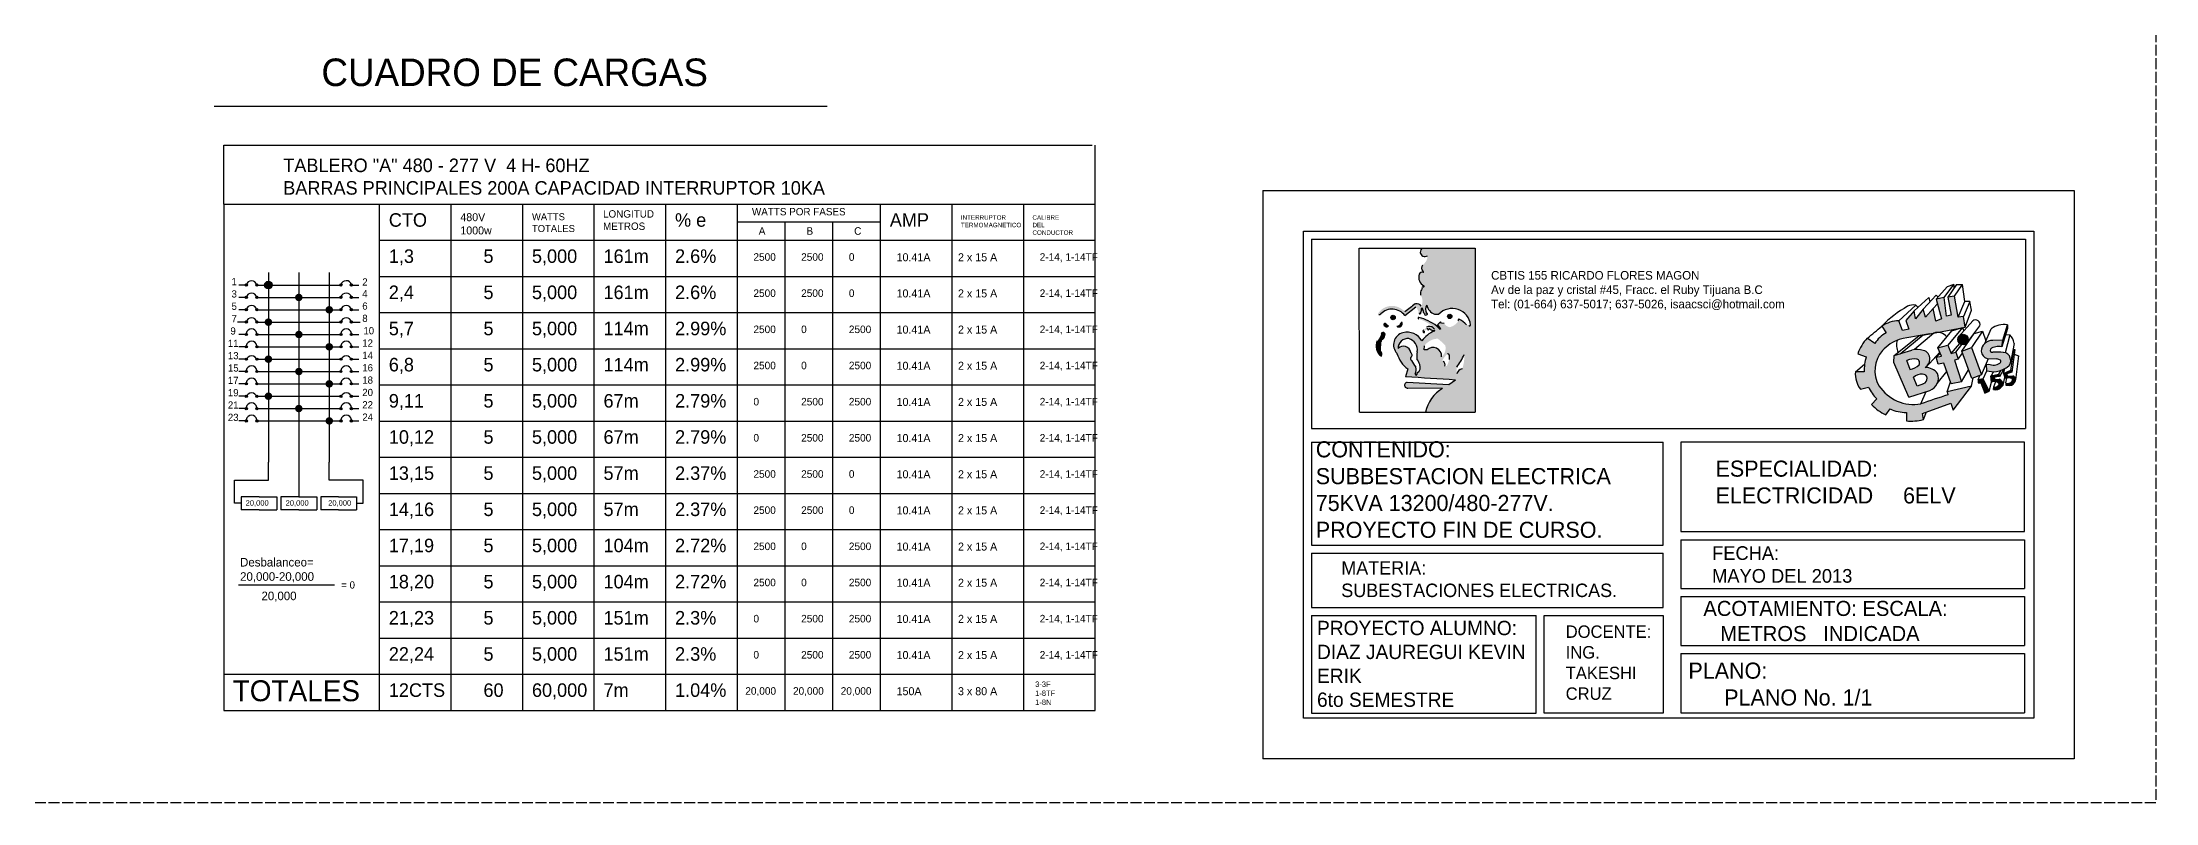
# Model space of a CAD drawing. Header units: millimetres. Extents: x 309 to 1209, y 302 to 902.
# Drawn here: x 623 to 1209, y 302 to 512 of the extents above; entities that cross this region are included whole.
import ezdxf

# ---------------------------------------------------------------- set-up
doc = ezdxf.new("R2010")
doc.units = ezdxf.units.MM
doc.header["$LTSCALE"] = 0.5
doc.linetypes.add('ACAD_ISO02W100', pattern=[15, 12, -3])
for name, color, linetype in [('Alumbrado', 7, 'Continuous'), ('ejes', 112, 'Continuous'), ('VISTA FRONTAL', 7, 'Continuous')]:
    doc.layers.add(name, color=color, linetype=linetype)

msp = doc.modelspace()

# ---------------------------------------------------------------- hatches: boundary and pattern name
at = {"layer": 'Alumbrado', "ltscale": 0.1}
h = msp.add_hatch(color=253, dxfattribs=at)
h.paths.add_polyline_path([(1020.55, 455.43), (1005.85, 455.43, 1.007011), (1007.31, 453.33, -0.255091), (1005.9, 450.72, 0.361154), (1006, 449.06, -0.834714), (1006.08, 448.68, 0.543659), (1005.03, 448.18, 0.374582), (1006.29, 444.98, -0.8108), (1006.22, 444.66, 0.869635), (1005.84, 444.23, 0.161805), (1005.36, 442.81, 0.056621), (1005.41, 442.38, -0.291964), (1005.55, 439.33, 0.358542), (1003.94, 439.97, 0.014655), (1001.03, 437.77, 0.502386), (993.61, 437.35, 0.485983), (993.74, 437.03, 0.237243), (994.35, 437.21, -0.457468), (1001.05, 436.76), (1004.07, 439.21, -0.096144), (1004.95, 437.52, 1.234719), (1005.44, 437.59, 0.18727), (1005.63, 438.75, -0.918304), (1005.96, 438.59, 0.354253), (1006.13, 438.09, 0.369988), (1006.42, 437.42, 0.634727), (1007.04, 436.96, 1.0153), (1007.05, 437.45, -0.315381), (1007.12, 439.65, 0.244893), (1009.26, 437.1), (1010.43, 437.11, -0.636661), (1019.28, 434.19, -0.968991), (1018.77, 434.08, -0.156649), (1018.09, 434.22, 0.07092), (1016.19, 435.66, 1.159511), (1015.9, 435.31, -0.20673), (1013.39, 433.51, -0.148455), (1011.91, 434.52), (1011.22, 434.61), (1010.95, 434.97), (1010.06, 434.17), (1010.81, 433.13), (1010.88, 433.03), (1010.81, 432.88), (1009.86, 433.85, 0.093467), (1004.94, 436.23, 0.928648), (1004.8, 435.84, -0.124985), (1009.24, 433.19, -0.650492), (1008.93, 433.24, 0.36114), (1007.01, 433.57, -0.087958), (1006.28, 432.77, 0.536825), (1006.1, 432.37, 0.51797), (1006.34, 432.01, 0.389212), (1006.49, 432.39, -0.045538), (1007.11, 433.01, -1.096677), (1007.43, 432.82, 0.479139), (1007.74, 433.01, -0.627241), (1008.1, 432.9, 0.296618), (1008.45, 432.82, 0.414302), (1008.56, 432.61), (1009.22, 432.61, -1.316445), (1009.21, 432.48, 0.144593), (1005.73, 429.72, 0.343816), (1000.5, 431.98, 0.578267), (998.85, 426.27, 0.164296), (1001.85, 421.95), (1001.24, 419.75, -0.002659), (1015.09, 418.88), (1013.19, 417.56), (1001.7, 418.25, 1.033604), (1001.88, 416.64), (1011.51, 416.58, 0.211398), (1006.77, 409.95), (1020.55, 409.95)])
h.paths.add_polyline_path([(1010.15, 430.34, -0.053037), (1012.26, 428.4, -0.283885), (1011.19, 425.33, 0.695812), (1007.18, 427.22), (1006.39, 427.26), (1006.46, 428.37, -0.240952)], flags=16)
h.paths.add_polyline_path([(1013.3, 425.85), (1013.34, 424.54, -0.057488), (1012.67, 422.76, -0.070885), (1012.07, 422.73, 0.408492), (1011.63, 424.01, -0.536437), (1011.55, 424.52, -0.10153), (1012.87, 426.14, -0.541033)], flags=16)
h.paths.add_polyline_path([(1017.46, 425.93, -0.118376), (1016.91, 421.97, 0.332059), (1015.48, 420.57, -0.077986), (1015.41, 422.48, 0.052746)], flags=16)
h.paths.add_polyline_path([(1004.45, 426.69, 0.108706), (1004.39, 424.79, -0.016974), (1005.14, 423.19, -0.379613), (1004.48, 420.9, 0.400824), (1004.33, 420.29, -0.750698), (1003.91, 420.67, 0.172749), (1004.06, 422.47, -0.048025), (1002.88, 424.31, -0.448275), (1002.7, 425.21, 0.547214), (1002.64, 426.54, 0.63132), (999.16, 427.63, -0.451404), (1002.12, 430.38, -0.369643)], flags=16)
for points in [[(1138.12, 430.15, -0.00355), (1144, 431.25), (1147.66, 431.91, -0.049596), (1148.38, 432.05), (1156.43, 433.57), (1155.97, 436.47), (1154.48, 436.34), (1153.46, 442.09), (1151.57, 441.89), (1152.52, 436.88), (1151.23, 436.61), (1150.55, 441.75), (1148.38, 441.28), (1149.87, 435.86), (1148.25, 435.19), (1147.5, 438.71), (1145.4, 436.27), (1144.79, 438.5), (1142.63, 435.8), (1142.29, 438.03), (1139.92, 435.39), (1140.73, 433.02), (1139.01, 432.61), (1138.03, 435.32, 0.140761), (1133.25, 433.79), (1134.45, 431.96, 0.131859), (1131.31, 428.97), (1129.26, 430.47, 0.117046), (1126.63, 426.19), (1128.96, 425.36, 0.07708), (1128.39, 421.14), (1125.95, 421.14, 0.173433), (1127.33, 416.32), (1129.57, 416.95, 0.081901), (1131.86, 413.68), (1130.46, 412.13, 0.11585), (1134.42, 409.26), (1135.57, 410.9, 0.100627), (1140.08, 409.85), (1140.08, 407.54, 0.088821), (1144.8, 407.96), (1144.6, 409.65), (1152.43, 412.51), (1153.06, 410.58), (1158.16, 417.19), (1151.38, 415.58), (1151.56, 414.79, 0.002078), (1144.12, 412.26, -0.294362), (1132.48, 417.28, -0.317451), (1133.45, 427.05, -0.118839)], [(995.6, 434.59, 0.860742), (995.31, 433.98, 0.385936), (996.46, 433.79, 0.035162)], [(998.37, 436.21, 1), (997.15, 436.21, 1)], [(1000.28, 434.59, 0.953214), (1000.01, 434.79, -0.328495), (998.85, 433.85, 0.523798), (999.02, 433.68, 0.583718)], [(1012.86, 436.53, 1), (1014.07, 436.53, 1)], [(994.23, 429.44, 0.502386), (994.57, 430.02, 0.254129), (995.46, 431.27, 1.093565), (994.46, 431.7, -0.093763), (993.39, 429.73, 0.377508), (994.51, 425.48, 0.327512), (994.2, 427.07)], [(1151.57, 428.54), (1148.85, 427.81), (1149.8, 425.48), (1148.38, 425.22), (1148.94, 423.24), (1150.45, 423.54), (1152.48, 417.86), (1155.41, 418.42), (1153.42, 424.36), (1154.42, 424.66), (1153.81, 426.6), (1152.52, 426.21)], [(1154.89, 431.23), (1154.57, 430.87, 0.14004), (1154.35, 430.11, 0.684878), (1156.87, 429.13), (1157.04, 429.35, 0.137978), (1157.25, 430.11, 0.632104)], [(1155.49, 426.86), (1158.21, 419.32), (1160.88, 420.31), (1158.17, 427.89)], [(1166.8, 429.91), (1164.06, 429.84, 0.425487), (1160.83, 426.86, 0.284576), (1162.46, 424.82), (1165.19, 424.77, -0.062223), (1166.17, 424.39, -0.377554), (1166.02, 423.55, -0.254594), (1162.95, 423.28), (1162.3, 423.21), (1162.37, 421.46, 0.086363), (1165.04, 421.24, 0.101028), (1168.07, 422.46, 0.399361), (1168.85, 424.91, 0.404823), (1166.98, 426.53, 0.043627), (1164.1, 426.6, -0.694718), (1163.38, 427.46), (1163.38, 427.46, -0.216644), (1166.53, 428.07)], [(1166.53, 428.07), (1166.8, 429.91), (1164.06, 429.84, 0.425487), (1160.83, 426.86, 0.284576), (1162.46, 424.82), (1165.19, 424.77, -0.062223), (1166.17, 424.39, -0.377554), (1166.02, 423.55, -0.254594), (1162.95, 423.28), (1162.3, 423.21), (1162.37, 421.46, 0.086363), (1165.04, 421.24, 0.101028), (1168.07, 422.46, 0.399361), (1168.85, 424.91, 0.404823), (1166.98, 426.53, 0.043627), (1164.1, 426.6, -0.694718), (1163.38, 427.46, -0.216644)], [(1161.39, 419.18), (1159.99, 418.92), (1159.97, 418.07), (1160.74, 418.15), (1161.85, 415.26), (1163.01, 415.82)], [(1165.83, 419.1), (1164.48, 419.05), (1164.48, 419.67), (1165.9, 419.9), (1165.7, 420.52), (1163.55, 420.03), (1163.68, 418.33, -0.364195), (1165.88, 417.76, -0.403399), (1164.31, 417), (1164.28, 416.26, 0.334705), (1166.88, 417.5, 0.325324)], [(1169.57, 420.03), (1168.05, 419.93), (1167.99, 420.6), (1169.36, 421.09), (1169.03, 421.58), (1166.99, 420.72), (1167.48, 419.28, -0.154801), (1169.29, 419.35, -0.648137), (1169.13, 418.4, -0.219037), (1167.65, 418.15), (1167.65, 417.46), (1168.7, 417.38, 0.293274), (1170.35, 418.65, 0.385951)]]:
    msp.add_hatch(color=253, dxfattribs=at).paths.add_polyline_path(points)
h = msp.add_hatch(color=253, dxfattribs=at)
h.paths.add_polyline_path([(1136.69, 425.66), (1136.61, 423.76), (1138.12, 420.29), (1140.8, 414.13), (1146.58, 416.03, 0.416821), (1148.73, 420.72, 0.247185), (1145.31, 422.32, 0.235414), (1146.58, 424.65, 0.385517), (1144.76, 427.08, 0.176764), (1141.62, 427.14)])
h.paths.add_polyline_path([(1140.26, 424.3, -0.132547), (1143.03, 424.7, -0.47371), (1143.63, 423.14, -0.15164), (1141.1, 421.78)], flags=16)
h.paths.add_polyline_path([(1144.59, 420.49, -0.411739), (1145.88, 419.44, -0.317128), (1144.76, 417.84), (1143.05, 417.17), (1142.07, 419.64, -0.217655)], flags=16)
at = {"layer": 'VISTA FRONTAL', "ltscale": 0.25}
for points in [[(680.08, 445.19, 1), (679.44, 445.19, 1)], [(683.02, 445.19, 1), (682.39, 445.19, 1)], [(706.32, 445.19, 1), (705.69, 445.19, 1)], [(709.26, 445.19, 1), (708.62, 445.19, 1)], [(680.08, 441.77, 1), (679.44, 441.77, 1)], [(683.02, 441.77, 1), (682.39, 441.77, 1)], [(706.32, 441.77, 1), (705.69, 441.77, 1)], [(709.26, 441.77, 1), (708.62, 441.77, 1)], [(680.08, 438.35, 1), (679.44, 438.35, 1)], [(680.08, 434.93, 1), (679.44, 434.93, 1)], [(683.02, 438.35, 1), (682.39, 438.35, 1)], [(683.02, 434.93, 1), (682.39, 434.93, 1)], [(706.32, 438.35, 1), (705.69, 438.35, 1)], [(706.32, 434.93, 1), (705.69, 434.93, 1)], [(709.26, 438.35, 1), (708.62, 438.35, 1)], [(709.26, 434.93, 1), (708.62, 434.93, 1)], [(680.08, 431.51, 1), (679.45, 431.51, 1)], [(680.09, 428.09, 1), (679.45, 428.09, 1)], [(683.03, 431.51, 1), (682.39, 431.51, 1)], [(683.03, 428.09, 1), (682.39, 428.09, 1)], [(706.32, 431.51, 1), (705.69, 431.51, 1)], [(706.33, 428.09, 1), (705.69, 428.09, 1)], [(709.25, 428.09, 1), (708.61, 428.09, 1)], [(709.25, 431.51, 1), (708.62, 431.51, 1)], [(680.09, 424.67, 1), (679.46, 424.67, 1)], [(683.03, 424.67, 1), (682.4, 424.67, 1)], [(706.33, 424.67, 1), (705.7, 424.67, 1)], [(709.24, 424.67, 1), (708.61, 424.67, 1)], [(680.08, 421.25, 1), (679.44, 421.25, 1)], [(680.08, 417.83, 1), (679.44, 417.83, 1)], [(683.02, 421.25, 1), (682.39, 421.25, 1)], [(683.02, 417.83, 1), (682.39, 417.83, 1)], [(706.32, 421.25, 1), (705.69, 421.25, 1)], [(706.32, 417.83, 1), (705.69, 417.83, 1)], [(709.26, 421.25, 1), (708.62, 421.25, 1)], [(709.26, 417.83, 1), (708.62, 417.83, 1)], [(680.08, 414.41, 1), (679.44, 414.41, 1)], [(680.08, 410.99, 1), (679.44, 410.99, 1)], [(683.02, 414.41, 1), (682.39, 414.41, 1)], [(683.02, 410.99, 1), (682.39, 410.99, 1)], [(706.32, 414.41, 1), (705.69, 414.41, 1)], [(706.32, 410.99, 1), (705.69, 410.99, 1)], [(709.26, 414.41, 1), (708.62, 414.41, 1)], [(709.26, 410.99, 1), (708.62, 410.99, 1)], [(680.09, 407.57, 1), (679.45, 407.57, 1)], [(683.03, 407.57, 1), (682.39, 407.57, 1)], [(706.33, 407.57, 1), (705.69, 407.57, 1)], [(709.25, 407.57, 1), (708.61, 407.57, 1)]]:
    msp.add_hatch(color=0, dxfattribs=at).paths.add_polyline_path(points)
h = msp.add_hatch(color=0, dxfattribs=at)
h.paths.add_polyline_path([(686.94, 445.19), (685.91, 445.19), (685.91, 444.15, 0.414214)])
h.paths.add_polyline_path([(685.91, 445.19), (684.87, 445.19, 0.414214), (685.91, 444.15)])
h.paths.add_polyline_path([(685.91, 446.22, 0.414214), (684.87, 445.19), (685.91, 445.19)])
h.paths.add_polyline_path([(685.91, 446.22), (685.91, 445.19), (686.94, 445.19, 0.414214)])
h = msp.add_hatch(color=0, dxfattribs=at)
h.paths.add_polyline_path([(695.38, 441.77), (694.35, 441.77), (694.35, 440.73, 0.414214)])
h.paths.add_polyline_path([(694.35, 441.77), (693.31, 441.77, 0.414214), (694.35, 440.73)])
h.paths.add_polyline_path([(694.35, 442.8, 0.414214), (693.31, 441.77), (694.35, 441.77)])
h.paths.add_polyline_path([(694.35, 442.8), (694.35, 441.77), (695.38, 441.77, 0.414214)])
h = msp.add_hatch(color=0, dxfattribs=at)
h.paths.add_polyline_path([(686.94, 434.93), (685.91, 434.93), (685.91, 433.89, 0.414214)])
h.paths.add_polyline_path([(685.91, 434.93), (684.87, 434.93, 0.414214), (685.91, 433.89)])
h.paths.add_polyline_path([(685.91, 435.96, 0.414214), (684.87, 434.93), (685.91, 434.93)])
h.paths.add_polyline_path([(685.91, 435.96), (685.91, 434.93), (686.94, 434.93, 0.414214)])
h = msp.add_hatch(color=0, dxfattribs=at)
h.paths.add_polyline_path([(703.83, 438.35), (702.79, 438.35), (702.79, 437.31, 0.414214)])
h.paths.add_polyline_path([(702.79, 438.35), (701.76, 438.35, 0.414214), (702.79, 437.31)])
h.paths.add_polyline_path([(702.79, 439.38, 0.414214), (701.76, 438.35), (702.79, 438.35)])
h.paths.add_polyline_path([(702.79, 439.38), (702.79, 438.35), (703.83, 438.35, 0.414214)])
h = msp.add_hatch(color=0, dxfattribs=at)
h.paths.add_polyline_path([(695.39, 431.51), (694.36, 431.51), (694.36, 430.47, 0.414214)])
h.paths.add_polyline_path([(694.36, 431.51), (693.32, 431.51, 0.414214), (694.36, 430.47)])
h.paths.add_polyline_path([(694.36, 432.54, 0.414214), (693.32, 431.51), (694.36, 431.51)])
h.paths.add_polyline_path([(694.36, 432.54), (694.36, 431.51), (695.39, 431.51, 0.414214)])
h = msp.add_hatch(color=0, dxfattribs=at)
h.paths.add_polyline_path([(703.83, 428.09), (702.79, 428.09), (702.79, 427.05, 0.414214)])
h.paths.add_polyline_path([(702.79, 428.09), (701.76, 428.09, 0.414214), (702.79, 427.05)])
h.paths.add_polyline_path([(702.79, 429.12, 0.414214), (701.76, 428.09), (702.79, 428.09)])
h.paths.add_polyline_path([(702.79, 429.12), (702.79, 428.09), (703.83, 428.09, 0.414214)])
h = msp.add_hatch(color=0, dxfattribs=at)
h.paths.add_polyline_path([(686.94, 424.67), (685.91, 424.67), (685.91, 423.63, 0.414214)])
h.paths.add_polyline_path([(685.91, 424.67), (684.87, 424.67, 0.414214), (685.91, 423.63)])
h.paths.add_polyline_path([(685.91, 425.7, 0.414214), (684.87, 424.67), (685.91, 424.67)])
h.paths.add_polyline_path([(685.91, 425.7), (685.91, 424.67), (686.94, 424.67, 0.414214)])
h = msp.add_hatch(color=0, dxfattribs=at)
h.paths.add_polyline_path([(695.4, 421.25), (694.37, 421.25), (694.37, 420.21, 0.414214)])
h.paths.add_polyline_path([(694.37, 421.25), (693.33, 421.25, 0.414214), (694.37, 420.21)])
h.paths.add_polyline_path([(694.37, 422.28, 0.414214), (693.33, 421.25), (694.37, 421.25)])
h.paths.add_polyline_path([(694.37, 422.28), (694.37, 421.25), (695.4, 421.25, 0.414214)])
h = msp.add_hatch(color=0, dxfattribs=at)
h.paths.add_polyline_path([(703.83, 417.83), (702.79, 417.83), (702.79, 416.79, 0.414214)])
h.paths.add_polyline_path([(702.79, 417.83), (701.76, 417.83, 0.414214), (702.79, 416.79)])
h.paths.add_polyline_path([(702.79, 418.86, 0.414214), (701.76, 417.83), (702.79, 417.83)])
h.paths.add_polyline_path([(702.79, 418.86), (702.79, 417.83), (703.83, 417.83, 0.414214)])
h = msp.add_hatch(color=0, dxfattribs=at)
h.paths.add_polyline_path([(686.94, 414.41), (685.91, 414.41), (685.91, 413.37, 0.414214)])
h.paths.add_polyline_path([(685.91, 414.41), (684.87, 414.41, 0.414214), (685.91, 413.37)])
h.paths.add_polyline_path([(685.91, 415.44, 0.414214), (684.87, 414.41), (685.91, 414.41)])
h.paths.add_polyline_path([(685.91, 415.44), (685.91, 414.41), (686.94, 414.41, 0.414214)])
h = msp.add_hatch(color=0, dxfattribs=at)
h.paths.add_polyline_path([(695.38, 410.99), (694.35, 410.99), (694.35, 409.95, 0.414214)])
h.paths.add_polyline_path([(694.35, 410.99), (693.31, 410.99, 0.414214), (694.35, 409.95)])
h.paths.add_polyline_path([(694.35, 412.02, 0.414214), (693.31, 410.99), (694.35, 410.99)])
h.paths.add_polyline_path([(694.35, 412.02), (694.35, 410.99), (695.38, 410.99, 0.414214)])
h = msp.add_hatch(color=0, dxfattribs=at)
h.paths.add_polyline_path([(703.83, 407.57), (702.79, 407.57), (702.79, 406.53, 0.414214)])
h.paths.add_polyline_path([(702.79, 407.57), (701.76, 407.57, 0.414214), (702.79, 406.53)])
h.paths.add_polyline_path([(702.79, 408.6, 0.414214), (701.76, 407.57), (702.79, 407.57)])
h.paths.add_polyline_path([(702.79, 408.6), (702.79, 407.57), (703.83, 407.57, 0.414214)])

# ---------------------------------------------------------------- linework, layer by layer
at = {"layer": 'Alumbrado', "color": 253, "ltscale": 0.1}
for p, q in [((972.9, 460.17), (1175.4, 460.17)), ((972.9, 325.17), (972.9, 460.17)), ((975.15, 457.92), (1173.15, 457.92)), ((975.15, 457.92), (975.15, 405.42)), ((1173.15, 457.92), (1173.15, 405.42)), ((1175.4, 460.17), (1175.4, 325.17)), ((988.49, 409.95), (988.35, 455.43)), ((988.35, 455.43), (1020.55, 455.43)), ((1154.03, 445.39), (1155.66, 445.39)), ((975.15, 405.42), (1173.15, 405.42)), ((988.49, 409.95), (1020.55, 409.95)), ((975.15, 401.63), (1072.65, 401.63)), ((975.15, 401.63), (975.15, 373.13)), ((1072.65, 373.13), (1072.65, 401.63)), ((1077.59, 401.63), (1077.59, 376.88)), ((1172.84, 401.63), (1077.59, 401.63)), ((1172.84, 376.88), (1172.84, 401.63)), ((1077.59, 376.88), (1172.84, 376.88)), ((975.15, 373.13), (1072.65, 373.13)), ((975.15, 370.88), (1072.65, 370.88)), ((975.15, 370.88), (975.15, 355.88)), ((1072.65, 355.88), (1072.65, 370.88)), ((1077.59, 374.63), (1172.84, 374.63)), ((1077.59, 374.63), (1077.59, 361.13)), ((1172.84, 374.63), (1172.84, 361.13)), ((1077.59, 361.13), (1172.84, 361.13)), ((1077.59, 358.88), (1172.84, 358.88)), ((1077.59, 358.88), (1077.59, 345.38)), ((1172.84, 358.88), (1172.84, 345.38)), ((975.15, 355.88), (1072.65, 355.88)), ((975.15, 353.63), (1037.4, 353.63)), ((975.15, 353.63), (975.15, 326.63)), ((1037.4, 326.63), (1037.4, 353.63)), ((1039.65, 326.63), (1039.65, 353.63)), ((1039.65, 353.63), (1072.65, 353.63)), ((1072.65, 353.63), (1072.65, 326.63)), ((1077.59, 345.38), (1172.84, 345.38)), ((1077.59, 343.13), (1172.84, 343.13)), ((1077.59, 343.13), (1077.59, 326.67)), ((1172.84, 343.13), (1172.84, 326.67)), ((1175.4, 325.17), (972.9, 325.17)), ((975.15, 326.63), (1037.4, 326.63)), ((1072.65, 326.63), (1039.65, 326.63)), ((1077.59, 326.67), (1172.84, 326.67))]:
    msp.add_line(p, q, dxfattribs=at)
at = {"layer": 'Alumbrado', "ltscale": 0.1}
for p, q in [((1020.55, 455.43), (1020.55, 409.95)), ((1150.55, 441.75), (1153.21, 445.39)), ((1153.21, 445.39), (1151.36, 444.71)), ((1154.03, 445.39), (1151.57, 441.89)), ((1153.21, 445.39), (1153.27, 444.32)), ((1153.46, 442.09), (1155.66, 445.39)), ((1156.32, 440.68), (1155.66, 445.39)), ((1138.03, 435.32), (1142.73, 439.67)), ((1142.29, 438.03), (1146.35, 441.76)), ((1142.73, 439.67), (1143.35, 439)), ((1144.79, 438.5), (1148.36, 442.36)), ((1146.35, 441.76), (1146.58, 440.43)), ((1147.5, 438.71), (1148.73, 440.02)), ((1148.36, 442.36), (1148.91, 441.89)), ((1151.36, 444.71), (1148.38, 441.28)), ((1150.55, 441.75), (1148.38, 441.28)), ((1148.38, 441.28), (1149.87, 435.86)), ((1151.23, 436.61), (1150.55, 441.75)), ((1153.46, 442.09), (1151.57, 441.89)), ((1151.57, 441.89), (1152.52, 436.88)), ((1154.48, 436.34), (1153.46, 442.09)), ((1154.48, 436.34), (1156.32, 440.68)), ((1157.67, 440.68), (1155.97, 436.47)), ((1157.67, 440.68), (1156.32, 440.68)), ((1158.12, 438.21), (1157.67, 440.68)), ((1001.05, 436.76), (1004.07, 439.21)), ((1009.26, 437.1), (1010.43, 437.11)), ((1010.81, 432.88), (1009.86, 433.85)), ((1010.95, 434.97), (1010.06, 434.17)), ((1010.06, 434.17), (1010.81, 433.13)), ((1011.22, 434.61), (1010.95, 434.97)), ((1011.91, 434.52), (1011.22, 434.61)), ((1133.25, 433.79), (1134.45, 431.96)), ((1139.01, 432.61), (1138.03, 435.32)), ((1142.29, 438.03), (1139.92, 435.39)), ((1139.92, 435.39), (1140.73, 433.02)), ((1142.63, 435.8), (1142.29, 438.03)), ((1144.79, 438.5), (1142.63, 435.8)), ((1145.4, 436.27), (1144.79, 438.5)), ((1147.5, 438.71), (1145.4, 436.27)), ((1148.25, 435.19), (1147.5, 438.71)), ((1149.87, 435.86), (1148.25, 435.19)), ((1152.52, 436.88), (1151.23, 436.61)), ((1155.97, 436.47), (1154.48, 436.34)), ((1154.57, 430.87), (1158.48, 435.31)), ((1156.43, 433.57), (1155.97, 436.47)), ((1156.43, 433.57), (1158.12, 438.21)), ((1156.87, 429.13), (1160.46, 433.91)), ((1166.8, 429.91), (1168.1, 434.14)), ((1168.1, 434.14), (1168.14, 433.14)), ((994.23, 429.44), (994.2, 427.07)), ((1006.39, 427.26), (1006.46, 428.37)), ((1008.56, 432.61), (1009.22, 432.61)), ((1010.81, 433.13), (1010.9, 433)), ((1010.88, 433.03), (1010.81, 432.88)), ((1010.9, 433), (1010.86, 433.06)), ((1131.31, 428.97), (1129.26, 430.47)), ((1136.69, 425.66), (1143.58, 431.18)), ((1138.37, 426.17), (1144.75, 431.39)), ((1140.73, 433.02), (1139.01, 432.61)), ((1147.66, 431.91), (1142.3, 427.32)), ((1143.58, 431.18), (1147.66, 431.91)), ((1146.56, 431.7), (1156.43, 433.57)), ((1148.85, 427.81), (1152.72, 432.5)), ((1148.85, 427.81), (1151.57, 428.54)), ((1149.8, 425.48), (1148.85, 427.81)), ((1155.64, 433.42), (1151.57, 428.54)), ((1151.57, 428.54), (1152.52, 426.21)), ((1152.52, 426.21), (1154.87, 429)), ((1152.72, 432.5), (1155.64, 433.42)), ((1153.81, 426.6), (1155.44, 428.7)), ((1155.49, 426.86), (1158.85, 431.76)), ((1155.49, 426.86), (1158.17, 427.89)), ((1155.64, 433.42), (1156, 432.49)), ((1161.17, 432.47), (1158.17, 427.89)), ((1158.17, 427.89), (1160.88, 420.31)), ((1158.85, 431.76), (1161.17, 432.47)), ((1161.17, 432.47), (1162.15, 429.76)), ((1161.82, 429.04), (1163.63, 433.04)), ((1166.8, 429.91), (1164.06, 429.84)), ((1168.14, 433.14), (1166.53, 428.07)), ((1166.53, 428.07), (1166.8, 429.91)), ((1168.78, 431.37), (1167.52, 426.47)), ((1167.65, 431.55), (1168.78, 431.37)), ((1169.96, 429.05), (1169.03, 424.09)), ((1001.85, 421.95), (1001.24, 419.75)), ((1007.18, 427.22), (1006.39, 427.26)), ((1013.3, 425.85), (1013.34, 424.54)), ((1125.95, 421.14), (1128.51, 423.27)), ((1126.63, 426.19), (1128.96, 425.36)), ((1136.61, 423.76), (1136.69, 425.66)), ((1138.12, 420.29), (1136.61, 423.76)), ((1136.69, 425.66), (1141.62, 427.14)), ((1141.1, 421.78), (1140.26, 424.3)), ((1145.5, 422.33), (1149.33, 426.65)), ((1148.38, 425.22), (1149.48, 426.27)), ((1148.38, 425.22), (1149.8, 425.48)), ((1148.94, 423.24), (1148.38, 425.22)), ((1150.45, 423.54), (1148.94, 423.24)), ((1152.48, 417.86), (1150.45, 423.54)), ((1152.52, 426.21), (1153.81, 426.6)), ((1154.42, 424.66), (1153.42, 424.36)), ((1153.42, 424.36), (1155.41, 418.42)), ((1153.81, 426.6), (1154.42, 424.66)), ((1154.42, 424.66), (1155.68, 426.33)), ((1158.21, 419.32), (1155.49, 426.86)), ((1160.88, 420.31), (1162.87, 424.81)), ((1162.3, 423.21), (1162.95, 423.28)), ((1162.37, 421.46), (1162.3, 423.21)), ((1162.46, 424.82), (1165.19, 424.77)), ((1167, 420.74), (1167.36, 422.08)), ((1169.06, 421.57), (1169.85, 427.36)), ((1170.13, 427.32), (1169.36, 421.09)), ((1169.65, 427.38), (1170.13, 427.32)), ((1169.97, 426.04), (1171.19, 425.58)), ((1171.19, 425.58), (1170.37, 418.91)), ((1013.19, 417.56), (1001.7, 418.25)), ((1011.51, 416.58), (1001.88, 416.64)), ((1015.09, 418.88), (1013.19, 417.56)), ((1128.39, 421.14), (1125.95, 421.14)), ((1127.33, 416.32), (1129.57, 416.95)), ((1140.8, 414.13), (1138.12, 420.29)), ((1143.04, 417.18), (1142.07, 419.64)), ((1144.86, 417.88), (1143.05, 417.17)), ((1148.63, 417.93), (1151.28, 421.22)), ((1151.38, 415.58), (1152.29, 418.37)), ((1158.16, 417.19), (1151.38, 415.58)), ((1155.41, 418.42), (1152.48, 417.86)), ((1153.06, 410.58), (1158.16, 417.19)), ((1155.41, 418.42), (1157.36, 421.69)), ((1158.16, 417.19), (1158.63, 419.48)), ((1160.88, 420.31), (1158.21, 419.32)), ((1159.99, 418.92), (1159.97, 418.07)), ((1159.97, 418.07), (1160.74, 418.15)), ((1159.99, 418.92), (1160.47, 420.16)), ((1161.39, 419.18), (1159.99, 418.92)), ((1160.74, 418.15), (1161.85, 415.26)), ((1161.39, 419.18), (1162.37, 421.46)), ((1163.01, 415.82), (1161.39, 419.18)), ((1163.01, 415.82), (1163.68, 418.33)), ((1163.55, 420.03), (1165.7, 420.52)), ((1163.68, 418.33), (1163.55, 420.03)), ((1163.56, 419.98), (1164.27, 421.2)), ((1164.28, 416.26), (1164.31, 417)), ((1164.31, 417), (1164.89, 418.44)), ((1165.9, 419.9), (1164.48, 419.67)), ((1164.48, 419.67), (1164.48, 419.05)), ((1164.48, 419.05), (1165.83, 419.1)), ((1165.7, 420.52), (1165.9, 419.9)), ((1165.71, 420.54), (1166.37, 421.61)), ((1165.96, 419.91), (1167.09, 421.87)), ((1166.9, 417.51), (1167.35, 419.59)), ((1166.99, 420.72), (1169.03, 421.58)), ((1166.99, 420.72), (1167.48, 419.28)), ((1167.65, 418.15), (1167.91, 419.4)), ((1167.65, 418.15), (1167.65, 417.46)), ((1167.65, 417.46), (1168.7, 417.38)), ((1169.36, 421.09), (1167.99, 420.6)), ((1167.99, 420.6), (1168.05, 419.93)), ((1168.05, 419.93), (1169.57, 420.03)), ((1169.03, 421.58), (1169.36, 421.09)), ((1131.86, 413.68), (1130.46, 412.13)), ((1134.42, 409.26), (1135.57, 410.9)), ((1140.8, 414.13), (1146.58, 416.03)), ((1144.12, 412.26), (1145.55, 415.7)), ((1144.6, 409.65), (1152.43, 412.51)), ((1151.38, 415.58), (1151.56, 414.79)), ((1152.43, 412.51), (1153.06, 410.58)), ((1161.85, 415.26), (1163.01, 415.82)), ((1140.08, 409.85), (1140.08, 407.54)), ((1144.81, 407.95), (1144.6, 409.65)), ((1144.81, 407.95), (1145.66, 410.04))]:
    msp.add_line(p, q, dxfattribs=at)
for centre, radius in [((997.76, 436.21), 0.608), ((1013.46, 436.53), 0.608), ((1155.8, 430.11), 1.45)]:
    msp.add_circle(centre, radius, dxfattribs=at)
for centre, radius, start, end in [((1006.58, 454.37), 1.28, 124.48018, 305.28076), ((1007.5, 447.3), 2.62, 160.28998, 242.43017), ((1005.72, 448.1), 0.688, 58.56092, 172.68531), ((1006.95, 449.95), 1.3, 143.75628, 223.18587), ((1006.01, 448.87), 0.195, 291.16113, 90.57002), ((1040.04, 389.27), 62.25, 125.45388, 128.81238), ((1004.36, 438.67), 1.36, 29.04337, 107.94296), ((1007.75, 442.8), 2.39, 143.09954, 179.8638), ((1007.28, 442.8), 1.92, 179.8638, 192.82641), ((1006.06, 444.42), 0.289, 56.63752, 220.68298), ((1006.22, 444.83), 0.167, 250.21538, 66.14061), ((1008.65, 438.5), 1.91, 143.14378, 213.16102), ((1010.64, 440.42), 3.6, 192.39121, 247.43337), ((1142.21, 435.29), 4.41, 83.28961, 114.17204), ((993.87, 437.73), 0.705, 264.67354, 313.343), ((997.51, 434.09), 4.44, 36.98116, 135.31141), ((995.51, 434.26), 0.344, 73.2892, 236.16908), ((995.99, 434.52), 0.866, 218.62003, 303.03357), ((990.35, 428.1), 8.35, 42.99814, 51.0533), ((998.8, 435.11), 1.26, 272.61481, 345.35522), ((998.99, 433.82), 0.145, 167.75726, 278.3391), ((999.39, 434.49), 0.897, 245.36599, 6.45753), ((1000.14, 434.69), 0.166, 326.29661, 140.80799), ((1004.88, 436.03), 0.205, 75.08101, 259.94082), ((1001.09, 421.98), 14.76, 53.53655, 74.89555), ((1005.21, 437.5), 0.253, 176.74725, 20.73109), ((1004.04, 438.41), 1.62, 329.50669, 11.93447), ((1005.79, 438.65), 0.185, 338.33079, 148.57629), ((1006.35, 438.44), 0.415, 159.43526, 237.46256), ((1006.66, 437.92), 0.563, 162.85863, 244.07414), ((1006.84, 437.33), 0.43, 168.74395, 298.3616), ((1007.05, 437.2), 0.248, 268.26009, 148.46305), ((1007.77, 432.25), 1.53, 40.53803, 119.96466), ((1014.17, 433.58), 5.14, 6.77908, 136.71238), ((1016.02, 435.51), 0.229, 40.6138, 237.51152), ((1012.11, 428.3), 8.42, 44.70901, 60.93552), ((1019.02, 434.14), 0.259, 193.55102, 9.94202), ((428.89, 1278.09), 1099.54, 309.56632, 309.83655), ((1157.89, 409.29), 34.75, 120.19997, 135.15882), ((1138.31, 426.23), 9.1, 91.73823, 123.78778), ((1159.22, 434.26), 1.29, 344.52379, 125.35232), ((1166.96, 429.18), 5.09, 77.08879, 130.75701), ((996.36, 428.24), 3.32, 153.35569, 236.08345), ((994.18, 429.85), 0.418, 276.70007, 23.39726), ((994.98, 431.53), 0.55, 331.35469, 163.01111), ((993.87, 431.46), 1.61, 295.93243, 352.96717), ((1001.32, 428.65), 3.43, 103.83134, 223.98877), ((1001.85, 427.7), 2.69, 84.26679, 181.44516), ((1000.64, 426.26), 2.02, 8.10065, 137.16081), ((1001.66, 427.5), 4.64, 28.66694, 104.56216), ((1001.14, 427.18), 3.35, 351.70582, 72.85168), ((1012.14, 425.21), 7.84, 111.94863, 144.85873), ((1006.32, 432.51), 0.263, 99.38156, 212.29365), ((1006.35, 432.27), 0.262, 158.43404, 267.96525), ((1006.2, 432.28), 0.307, 296.00345, 21.06976), ((1007.28, 432.93), 0.187, 323.41192, 153.97198), ((1008.83, 425.53), 2.37, 355.03232, 134.35491), ((1007.51, 433.05), 0.238, 250.10627, 352.50982), ((1007.9, 432.87), 0.208, 8.71519, 137.10568), ((1008.34, 433.13), 0.325, 223.47206, 289.55725), ((1008.61, 432.77), 0.166, 163.08261, 253.09994), ((1009.1, 433.29), 0.174, 194.30846, 326.48323), ((1009.24, 432.55), 0.0706, 250.10699, 101.22261), ((1136.97, 422.8), 10.88, 135.14442, 161.84777), ((1138.46, 424.62), 8.37, 118.58983, 148.63638), ((1142.21, 418.92), 11.95, 110.01837, 137.12721), ((1142.09, 428.65), 4.76, 164.68595, 206.00735), ((1218.57, 16.2), 421.7, 99.83119, 100.99814), ((1148.71, 428.72), 3.36, 38.59339, 108.22512), ((1163.88, 426.8), 3.05, 86.62096, 178.81754), ((1165.62, 424.3), 3.87, 76.40016, 125.29573), ((1166.51, 428.76), 3.46, 4.78254, 48.94929), ((993.27, 426.07), 1.37, 334.67395, 47.21091), ((1006.74, 428.55), 8.22, 196.12659, 233.44695), ((1003.19, 424.84), 0.619, 143.02763, 239.60965), ((1002.24, 425.86), 0.79, 305.22837, 59.98064), ((1013.03, 429.51), 11.41, 207.11454, 218.11262), ((1001.46, 421.77), 2.69, 335.49473, 14.9702), ((1008.74, 425.6), 4.43, 165.77231, 190.58837), ((981.2, 412.87), 26.07, 23.32597, 27.21572), ((1003.52, 422.42), 1.8, 302.26856, 25.41812), ((1011.2, 423.15), 0.97, 334.52097, 64.44828), ((1012.99, 425.85), 0.309, 354.32976, 113.65943), ((1000.12, 433.86), 19.07, 323.33755, 335.41486), ((1017.13, 420.31), 1.68, 97.76165, 171.23847), ((1142.28, 421.43), 13.89, 163.55441, 181.18505), ((1139.88, 421.48), 8.51, 139.10177, 209.55019), ((1142.38, 419.35), 5.39, 82.98242, 113.18386), ((1140.16, 426.53), 4.84, 281.13597, 315.62655), ((1143.1, 422.8), 4.59, 68.70698, 108.80421), ((1142.69, 423.68), 1.08, 330.09285, 71.48232), ((1144.33, 424.86), 2.26, 354.59761, 78.92764), ((1143.61, 424.76), 2.97, 304.93521, 357.92341), ((1145.5, 418.27), 4.06, 37.0755, 92.6128), ((1163.3, 427.15), 2.48, 186.6834, 250.22377), ((1164.24, 426.24), 3.22, 246.39832, 303.53317), ((1163.9, 427.16), 0.603, 150.16489, 289.31858), ((1165.16, 410.14), 16.49, 83.67278, 93.66506), ((1163.56, 429.26), 8.16, 280.46511, 303.54081), ((1164.17, 420.66), 4.23, 61.76956, 76.01165), ((1165.62, 424.06), 0.65, 308.18582, 30.92284), ((1167.07, 424.75), 1.78, 4.95199, 93.10898), ((1167.17, 424.09), 1.86, 298.79686, 25.87631), ((1001.76, 417.44), 0.812, 94.22721, 278.01393), ((926.86, -882.62), 1304.49, 86.12185, 86.7312), ((1004.17, 420.54), 0.292, 156.88017, 301.96228), ((1004.72, 420.51), 0.451, 122.26852, 209.63697), ((1016.63, 407.9), 10.07, 120.556, 168.30186), ((1133.38, 420.67), 7.45, 176.33962, 215.69605), ((1140.64, 422.24), 12.27, 205.5415, 224.26993), ((1142.19, 423.81), 11.7, 213.89199, 279.50178), ((1144.26, 417.3), 3.2, 83.99892, 133.11581), ((1144.71, 419.31), 1.18, 6.17097, 95.68639), ((1144.19, 419.44), 1.69, 293.37419, 0.11997), ((1145.33, 419.44), 3.63, 290.03225, 20.54181), ((1164.34, 429.02), 7.82, 255.3682, 275.1122), ((1164.44, 416.73), 1.77, 35.48128, 115.52678), ((1164.76, 418.61), 2.4, 258.39016, 332.41281), ((1164.7, 418.19), 1.26, 251.97931, 339.85562), ((1165.26, 417.57), 1.63, 357.45562, 69.53937), ((1168.49, 416.45), 3.01, 74.49177, 109.69023), ((1168.53, 419.3), 1.93, 275.00976, 340.39), ((1169, 418.91), 0.526, 284.21172, 56.00671), ((1169.2, 418.91), 1.18, 347.28157, 71.69811), ((1138.56, 419.13), 10.7, 220.80459, 247.2377), ((1140.41, 421.48), 11.63, 245.40868, 268.39325), ((1452.02, -480.78), 944.64, 108.54662, 109.02297), ((1141.29, 420.94), 13.45, 264.84601, 285.15301)]:
    msp.add_arc(centre, radius, start, end, dxfattribs=at)
at = {"layer": 'ejes', "color": 112}
for p, q in [((961.65, 471.42), (1186.65, 471.42)), ((961.65, 471.42), (961.65, 313.92)), ((1186.65, 471.42), (1186.65, 313.92)), ((1186.65, 313.92), (961.65, 313.92))]:
    msp.add_line(p, q, dxfattribs=at)
at = {"layer": 'VISTA FRONTAL', "color": 23, "linetype": 'ACAD_ISO02W100', "ltscale": 0.5}
for p, q in [((1209.23, 901.78), (1209.23, 301.78)), ((1209.23, 301.78), (309.23, 301.78))]:
    msp.add_line(p, q, dxfattribs=at)
at = {"layer": 'VISTA FRONTAL', "color": 1, "ltscale": 0.5}
msp.add_line((670.87, 494.74), (840.87, 494.74), dxfattribs=at)
at = {"layer": 'VISTA FRONTAL', "color": 0, "ltscale": 0.25}
for p, q in [((673.57, 467.64), (673.57, 483.99)), ((673.57, 483.99), (914.37, 483.99)), ((915.18, 327.37), (915.18, 483.99)), ((673.57, 467.64), (915.18, 467.64)), ((673.57, 467.64), (673.57, 327.37)), ((716.74, 327.37), (716.74, 467.64)), ((736.58, 327.37), (736.58, 467.64)), ((756.43, 327.37), (756.43, 467.64)), ((776.27, 327.37), (776.27, 467.64)), ((796.11, 327.37), (796.11, 467.64)), ((815.96, 327.37), (815.96, 467.64)), ((855.65, 327.37), (855.65, 467.64)), ((875.49, 327.37), (875.49, 467.64)), ((895.34, 327.37), (895.34, 467.64)), ((716.74, 457.63), (915.18, 457.63)), ((815.96, 462.68), (855.65, 462.68)), ((829.19, 327.37), (829.19, 462.68)), ((842.42, 327.37), (842.42, 462.68)), ((685.91, 448.72), (685.91, 396.11)), ((694.35, 448.72), (694.35, 386.53)), ((702.79, 448.72), (702.79, 396.11)), ((716.74, 447.61), (915.18, 447.61)), ((680.08, 445.19), (677.69, 445.19)), ((680.08, 441.77), (677.69, 441.77)), ((682.7, 445.19), (706, 445.19)), ((682.7, 441.77), (706, 441.77)), ((708.63, 445.19), (711.02, 445.19)), ((708.63, 441.77), (711.02, 441.77)), ((679.76, 434.93), (677.37, 434.93)), ((680.08, 438.35), (677.69, 438.35)), ((682.7, 438.35), (706, 438.35)), ((682.71, 434.93), (706.01, 434.93)), ((708.63, 438.35), (711.02, 438.35)), ((708.95, 434.93), (711.34, 434.94)), ((716.74, 437.59), (915.18, 437.59)), ((680.08, 431.51), (677.7, 431.51)), ((680.09, 428.09), (677.7, 428.09)), ((682.71, 431.51), (706.01, 431.51)), ((682.71, 428.09), (706.01, 428.09)), ((708.63, 431.51), (711.02, 431.51)), ((708.63, 428.09), (711.02, 428.1)), ((680.09, 424.67), (677.7, 424.67)), ((682.71, 424.67), (706.01, 424.67)), ((708.63, 424.67), (711.02, 424.68)), ((716.74, 427.57), (915.18, 427.57)), ((680.08, 421.25), (677.69, 421.25)), ((680.08, 417.83), (677.69, 417.83)), ((682.7, 417.83), (706, 417.83)), ((682.72, 421.25), (706.02, 421.25)), ((708.64, 421.25), (711.03, 421.26)), ((708.64, 417.83), (711.03, 417.84)), ((716.74, 417.55), (915.18, 417.55)), ((680.08, 414.41), (677.69, 414.41)), ((680.08, 410.99), (677.69, 410.99)), ((682.71, 414.41), (706.01, 414.41)), ((682.71, 410.99), (706.01, 410.99)), ((708.65, 414.41), (711.03, 414.42)), ((708.65, 410.99), (711.03, 411)), ((680.09, 407.57), (677.7, 407.57)), ((682.71, 407.57), (706.01, 407.57)), ((708.64, 407.57), (711.03, 407.58)), ((716.74, 407.53), (915.18, 407.53)), ((685.91, 391.13), (685.91, 396.11)), ((702.79, 391.13), (702.79, 396.11)), ((716.74, 397.51), (915.18, 397.51)), ((676.49, 384.73), (676.49, 391.13)), ((676.49, 391.13), (685.91, 391.13)), ((712.21, 391.13), (702.79, 391.13)), ((712.21, 384.73), (712.21, 391.13)), ((716.74, 387.49), (915.18, 387.49)), ((678.33, 384.73), (676.49, 384.73)), ((683.31, 386.53), (678.33, 386.53)), ((678.33, 386.53), (678.33, 382.93)), ((683.31, 382.93), (678.33, 382.93)), ((683.31, 386.53), (688.29, 386.53)), ((683.31, 382.93), (688.29, 382.93)), ((688.29, 386.53), (688.29, 382.93)), ((694.35, 386.53), (689.37, 386.53)), ((689.37, 386.53), (689.37, 382.93)), ((694.35, 382.93), (689.37, 382.93)), ((694.35, 386.53), (699.33, 386.53)), ((694.35, 382.93), (699.33, 382.93)), ((699.33, 386.53), (699.33, 382.93)), ((705.39, 386.53), (700.41, 386.53)), ((700.41, 386.53), (700.41, 382.93)), ((705.39, 382.93), (700.41, 382.93)), ((705.39, 386.53), (710.37, 386.53)), ((705.39, 382.93), (710.37, 382.93)), ((710.37, 386.53), (710.37, 382.93)), ((710.37, 384.73), (712.21, 384.73)), ((716.74, 377.47), (915.18, 377.47)), ((716.74, 367.45), (915.18, 367.45)), ((677.62, 362.13), (704.23, 362.13)), ((716.74, 357.43), (915.18, 357.43)), ((716.74, 347.41), (915.18, 347.41)), ((673.57, 337.39), (716.74, 337.39)), ((673.57, 337.39), (915.18, 337.39)), ((716.74, 337.39), (915.18, 337.39)), ((673.57, 327.37), (915.18, 327.37))]:
    msp.add_line(p, q, dxfattribs=at)
for centre, radius in [((679.76, 445.19), 0.317), ((682.7, 445.19), 0.317), ((685.91, 445.19), 1.04), ((706, 445.19), 0.317), ((708.94, 445.19), 0.317), ((679.76, 441.77), 0.317), ((682.7, 441.77), 0.317), ((706, 441.77), 0.317), ((708.94, 441.77), 0.317), ((679.76, 438.35), 0.317), ((679.76, 434.93), 0.317), ((682.7, 438.35), 0.317), ((682.7, 434.93), 0.317), ((706, 438.35), 0.317), ((706, 434.93), 0.317), ((708.94, 438.35), 0.317), ((708.94, 434.93), 0.317), ((679.77, 431.51), 0.317), ((679.77, 428.09), 0.317), ((682.71, 431.51), 0.317), ((682.71, 428.09), 0.317), ((706.01, 431.51), 0.317), ((706.01, 428.09), 0.317), ((708.93, 428.09), 0.317), ((708.93, 431.51), 0.317), ((679.77, 424.67), 0.317), ((682.71, 424.67), 0.317), ((706.01, 424.67), 0.317), ((708.93, 424.67), 0.317), ((679.76, 421.25), 0.317), ((679.76, 417.83), 0.317), ((682.7, 421.25), 0.317), ((682.7, 417.83), 0.317), ((706, 421.25), 0.317), ((706, 417.83), 0.317), ((708.94, 421.25), 0.317), ((708.94, 417.83), 0.317), ((679.76, 414.41), 0.317), ((679.76, 410.99), 0.317), ((682.7, 414.41), 0.317), ((682.7, 410.99), 0.317), ((706, 414.41), 0.317), ((706, 410.99), 0.317), ((708.94, 414.41), 0.317), ((708.94, 410.99), 0.317), ((679.77, 407.57), 0.317), ((682.71, 407.57), 0.317), ((706.01, 407.57), 0.317), ((708.93, 407.57), 0.317)]:
    msp.add_circle(centre, radius, dxfattribs=at)
for centre, start, end in [((681.23, 444.92), 10.24333, 169.75667), ((707.47, 444.93), 10.27471, 169.78806), ((681.23, 441.5), 10.24333, 169.75667), ((681.23, 438.08), 10.24333, 169.75667), ((707.48, 441.51), 10.27471, 169.78806), ((707.48, 438.09), 10.27471, 169.78806), ((681.23, 434.66), 10.24333, 169.75667), ((707.48, 434.67), 10.27471, 169.78806), ((681.23, 431.56), 10.24333, 169.75667), ((681.24, 428.14), 10.24333, 169.75667), ((707.48, 431.56), 10.27471, 169.78806), ((707.48, 428.14), 10.27471, 169.78806), ((681.24, 424.08), 10.24333, 169.75667), ((681.24, 421.3), 10.24333, 169.75667), ((707.48, 421.3), 10.27471, 169.78806), ((707.48, 424.09), 10.27471, 169.78806), ((681.24, 417.88), 10.24333, 169.75667), ((707.48, 417.88), 10.27471, 169.78806), ((681.23, 413.82), 10.24333, 169.75667), ((681.23, 411.04), 10.24333, 169.75667), ((707.49, 413.83), 10.27471, 169.78806), ((707.49, 411.04), 10.27471, 169.78806), ((681.23, 407.62), 10.24333, 169.75667), ((707.49, 407.62), 10.27471, 169.78806)]:
    msp.add_arc(centre, 1.49, start, end, dxfattribs=at)

# ---------------------------------------------------------------- texts
at = {"layer": 'Alumbrado', "color": 253, "ltscale": 0.1, "attachment_point": 1}
for s, insert, char_height, width in [('{\\fComic Sans MS|b0|i0|c0|p66;CBTIS 155 RICARDO FLORES MAGON\\PAv de la paz y cristal #45, Fracc. el Ruby Tijuana B.C\\PTel: (01-664) 637-5017; 637-5026, isaacsci@hotmail.com}', (1024.94, 449.09), 2.3848, 152.4352), ('{\\fComic Sans MS|b0|i0|c0|p66;ESPECIALIDAD:\\PELECTRICIDAD     6ELV}', (1087.17, 396.57), 4.4581, 75.172), ('{\\fComic Sans MS|b0|i0|c0|p66;FECHA:\\PMAYO DEL 2013}', (1086.23, 372.84), 3.7903, 78.1501), ('{\\fComic Sans MS|b0|i0|c0|p66;MATERIA:\\PSUBESTACIONES ELECTRICAS.}', (983.39, 368.7), 3.7295, 89.2287), ('{\\fComic Sans MS|b0|i0|c0|p66;ACOTAMIENTO: ESCALA:\\P   METROS   INDICADA}', (1083.81, 357.7), 4.1804, 86.5245), ('{\\fComic Sans MS|b0|i0|c0|p66;PROYECTO ALUMNO:\\PDIAZ JAUREGUI KEVIN ERIK\\P6to SEMESTRE}', (976.67, 352.17), 3.9713, 62.25), ('{\\fComic Sans MS|b0|i0|c0|p66;DOCENTE: ING. TAKESHI CRUZ}', (1045.63, 350.89), 3.4339, 23.0457), ('{\\fComic Sans MS|b0|i0|c0|p66;PLANO:\\P      PLANO No. 1/1}', (1079.65, 340.6), 4.4581, 90.5265)]:
    msp.add_mtext(s, dxfattribs=dict(at, insert=insert, char_height=char_height, width=width))
at = {"layer": 'Alumbrado', "color": 253, "ltscale": 0.01, "insert": (976.33, 401.92), "char_height": 4.4581, "width": 97.5, "attachment_point": 1}
msp.add_mtext('{\\fComic Sans MS|b0|i0|c0|p66;CONTENIDO:\\PSUBBESTACION ELECTRICA 75KVA 13200/480-277V.\\PPROYECTO FIN DE CURSO.}', dxfattribs=at)
at = {"layer": 'VISTA FRONTAL', "color": 0, "ltscale": 0.25, "attachment_point": 1}
for s, insert, char_height, width in [('{\\fComic Sans MS|b0|i0|c0|p66;CUADRO DE CARGAS}', (700.61, 507.97), 7.6318, 210.4838), ('TABLERO "A" 480 - 277 V  4 H- 60HZ\\PBARRAS PRINCIPALES 200A CAPACIDAD INTERRUPTOR 10KA', (690.03, 480.25), 3.75, 186.4955), ('CTO', (719.3, 465.11), 3.75, 18.4515), ('480V 1000w', (739.14, 465.11), 2.204, 8.6108), ('WATTS TOTALES', (758.99, 465.11), 1.9544, 9.6166), ('LONGITUD METROS', (778.7, 465.94), 2.0441, 10.058), ('% e', (798.67, 465.11), 3.75, 18.4515), ('WATTS POR FASES', (819.99, 466.56), 2.0441, 39.6891), ('AMP', (858.21, 465.11), 3.75, 18.4515), ('INTERRUPTOR TERMOMAGNETICO', (877.93, 464.55), 1.2531, 6.1659), ('CALIBRE DEL CONDUCTOR', (897.77, 464.55), 1.2531, 6.1659), ('A', (821.86, 461.23), 2.09, 4.6337), ('B', (835.09, 461.23), 2.09, 4.6337), ('C', (848.32, 461.23), 2.09, 4.6337), ('1,3', (719.3, 455.09), 3.75, 18.4515), ('5', (745.54, 455.09), 3.75, 4.2075), ('5,000', (758.99, 455.09), 3.75, 18.4515), ('161m', (778.83, 455.09), 3.75, 18.4515), ('2.6%', (798.67, 455.09), 3.75, 18.4515), ('2500', (820.4, 454.02), 2.087, 4.6337), ('2500', (833.63, 454.02), 2.087, 4.6337), ('0', (846.86, 454.02), 2.09, 4.6337), ('10.41A', (860.09, 454.02), 2.218, 4.9257), ('2 x 15 A', (877.12, 454.02), 2.218, 17.2996), ('2-14, 1-14TF', (899.78, 454.02), 2.087, 15.4068), ('1', (675.69, 447.16), 1.99, 1.5085), ('2', (711.94, 447.07), 1.99, 1.5084), ('3', (675.69, 443.74), 1.99, 1.5084), ('5', (675.69, 440.32), 1.99, 1.5084), ('4', (711.94, 443.81), 1.99, 1.5084), ('6', (711.94, 440.39), 1.99, 1.5084), ('2,4', (719.3, 445.07), 3.75, 18.4515), ('5', (745.54, 445.07), 3.75, 4.2075), ('5,000', (758.99, 445.07), 3.75, 18.4515), ('161m', (778.83, 445.07), 3.75, 18.4515), ('2.6%', (798.67, 445.07), 3.75, 18.4515), ('2500', (820.4, 444), 2.087, 4.6337), ('2500', (833.63, 444), 2.087, 4.6337), ('0', (846.86, 444), 2.09, 4.6337), ('10.41A', (860.09, 444), 2.218, 4.9257), ('2 x 15 A', (877.12, 444), 2.218, 17.2996), ('2-14, 1-14TF', (899.78, 444), 2.087, 15.4068), ('7', (675.69, 436.9), 1.99, 1.5084), ('8', (711.94, 436.97), 1.99, 1.5084), ('5,7', (719.3, 435.05), 3.75, 18.4515), ('5', (745.54, 435.05), 3.75, 4.2075), ('5,000', (758.99, 435.05), 3.75, 18.4515), ('114m', (778.83, 435.05), 3.75, 18.4515), ('2.99%', (798.67, 435.05), 3.75, 18.4515), ('2500', (820.4, 433.98), 2.087, 4.6337), ('0', (833.63, 433.98), 2.09, 4.6337), ('2500', (846.86, 433.98), 2.087, 4.6337), ('10.41A', (860.09, 433.98), 2.218, 4.9257), ('2 x 15 A', (877.12, 433.98), 2.218, 17.2996), ('2-14, 1-14TF', (899.78, 433.98), 2.087, 15.4068), ('11', (674.68, 430.06), 1.988, 1.5084), ('9', (675.38, 433.48), 1.99, 1.5084), ('12', (711.94, 430.13), 1.988, 1.5084), ('10', (712.26, 433.55), 1.988, 1.5084), ('13', (674.68, 426.64), 1.988, 1.5084), ('15', (674.69, 423.22), 1.988, 1.5084), ('14', (711.94, 426.71), 1.988, 1.5084), ('16', (711.95, 423.29), 1.988, 1.5084), ('6,8', (719.3, 425.03), 3.75, 18.4515), ('5', (745.54, 425.03), 3.75, 4.2075), ('5,000', (758.99, 425.03), 3.75, 18.4515), ('114m', (778.83, 425.03), 3.75, 18.4515), ('2.99%', (798.67, 425.03), 3.75, 18.4515), ('2500', (820.4, 423.96), 2.087, 4.6337), ('0', (833.63, 423.96), 2.09, 4.6337), ('2500', (846.86, 423.96), 2.087, 4.6337), ('10.41A', (860.09, 423.96), 2.218, 4.9257), ('2 x 15 A', (877.12, 423.96), 2.218, 17.2996), ('2-14, 1-14TF', (899.78, 423.96), 2.087, 15.4068), ('17', (674.68, 419.8), 1.988, 1.5084), ('19', (674.68, 416.38), 1.988, 1.5084), ('20', (711.95, 416.45), 1.988, 1.5084), ('18', (711.95, 419.87), 1.988, 1.5084), ('21', (674.68, 412.96), 1.988, 1.5084), ('22', (711.95, 413.03), 1.988, 1.5084), ('9,11', (719.3, 415.01), 3.75, 18.4515), ('5', (745.54, 415.01), 3.75, 4.2075), ('5,000', (758.99, 415.01), 3.75, 18.4515), ('67m', (778.83, 415.01), 3.75, 18.4515), ('2.79%', (798.67, 415.01), 3.75, 18.4515), ('0', (820.4, 413.94), 2.09, 4.6337), ('2500', (833.63, 413.94), 2.087, 4.6337), ('2500', (846.86, 413.94), 2.087, 4.6337), ('10.41A', (860.09, 413.94), 2.218, 4.9257), ('2 x 15 A', (877.12, 413.94), 2.218, 17.2996), ('2-14, 1-14TF', (899.78, 413.94), 2.087, 15.4068), ('23', (674.68, 409.54), 1.988, 1.5084), ('24', (711.96, 409.61), 1.988, 1.5084), ('10,12', (719.3, 404.99), 3.75, 18.4515), ('5', (745.54, 404.99), 3.75, 4.2075), ('5,000', (758.99, 404.99), 3.75, 18.4515), ('67m', (778.83, 404.99), 3.75, 18.4515), ('2.79%', (798.67, 404.99), 3.75, 18.4515), ('0', (820.4, 403.92), 2.09, 4.6337), ('2500', (833.63, 403.92), 2.087, 4.6337), ('2500', (846.86, 403.92), 2.087, 4.6337), ('10.41A', (860.09, 403.92), 2.218, 4.9257), ('2 x 15 A', (877.12, 403.92), 2.218, 17.2996), ('2-14, 1-14TF', (899.78, 403.92), 2.087, 15.4068), ('13,15', (719.3, 394.97), 3.75, 18.4515), ('5', (745.54, 394.97), 3.75, 4.2075), ('5,000', (758.99, 394.97), 3.75, 18.4515), ('57m', (778.83, 394.97), 3.75, 18.4515), ('2.37%', (798.67, 394.97), 3.75, 18.4515), ('2500', (820.4, 393.9), 2.087, 4.6337), ('2500', (833.63, 393.9), 2.087, 4.6337), ('0', (846.86, 393.9), 2.09, 4.6337), ('10.41A', (860.09, 393.9), 2.218, 4.9257), ('2 x 15 A', (877.12, 393.9), 2.218, 17.2996), ('2-14, 1-14TF', (899.78, 393.9), 2.087, 15.4068), ('20,000', (679.6, 385.59), 1.513, 3.3603), ('20,000', (690.69, 385.59), 1.513, 3.3603), ('20,000', (702.48, 385.59), 1.513, 3.3603), ('14,16', (719.3, 384.95), 3.75, 18.4515), ('5', (745.54, 384.95), 3.75, 4.2075), ('5,000', (758.99, 384.95), 3.75, 18.4515), ('57m', (778.83, 384.95), 3.75, 18.4515), ('2.37%', (798.67, 384.95), 3.75, 18.4515), ('2500', (820.4, 383.88), 2.087, 4.6337), ('2500', (833.63, 383.88), 2.087, 4.6337), ('0', (846.86, 383.88), 2.09, 4.6337), ('10.41A', (860.09, 383.88), 2.218, 4.9257), ('2 x 15 A', (877.12, 383.88), 2.218, 17.2996), ('2-14, 1-14TF', (899.78, 383.88), 2.087, 15.4068), ('Desbalanceo=\\P20,000-20,000', (678.06, 369.6), 2.3768, 28.1027), ('17,19', (719.3, 374.93), 3.75, 18.4515), ('5', (745.54, 374.93), 3.75, 4.2075), ('5,000', (758.99, 374.93), 3.75, 18.4515), ('104m', (778.83, 374.93), 3.75, 18.4515), ('2.72%', (798.67, 374.93), 3.75, 18.4515), ('2500', (820.4, 373.86), 2.087, 4.6337), ('0', (833.63, 373.86), 2.09, 4.6337), ('2500', (846.86, 373.86), 2.087, 4.6337), ('10.41A', (860.09, 373.86), 2.218, 4.9257), ('2 x 15 A', (877.12, 373.86), 2.218, 17.2996), ('2-14, 1-14TF', (899.78, 373.86), 2.087, 15.4068), ('18,20', (719.3, 364.91), 3.75, 18.4515), ('5', (745.54, 364.91), 3.75, 4.2075), ('5,000', (758.99, 364.91), 3.75, 18.4515), ('104m', (778.83, 364.91), 3.75, 18.4515), ('2.72%', (798.67, 364.91), 3.75, 18.4515), ('2500', (820.4, 363.84), 2.087, 4.6337), ('0', (833.63, 363.84), 2.09, 4.6337), ('2500', (846.86, 363.84), 2.087, 4.6337), ('10.41A', (860.09, 363.84), 2.218, 4.9257), ('2 x 15 A', (877.12, 363.84), 2.218, 17.2996), ('2-14, 1-14TF', (899.78, 363.84), 2.087, 15.4068), ('20,000', (683.99, 360.26), 2.377, 28.1027), ('= 0', (706.14, 363.1), 1.988, 6.3093), ('21,23', (719.3, 354.89), 3.75, 18.4515), ('5', (745.54, 354.89), 3.75, 4.2075), ('5,000', (758.99, 354.89), 3.75, 18.4515), ('151m', (778.83, 354.89), 3.75, 18.4515), ('2.3%', (798.67, 354.89), 3.75, 18.4515), ('0', (820.4, 353.82), 2.09, 4.6337), ('2500', (833.63, 353.82), 2.087, 4.6337), ('2500', (846.86, 353.82), 2.087, 4.6337), ('10.41A', (860.09, 353.82), 2.218, 4.9257), ('2 x 15 A', (877.12, 353.82), 2.218, 17.2996), ('2-14, 1-14TF', (899.78, 353.82), 2.087, 15.4068), ('22,24', (719.3, 344.87), 3.75, 18.4515), ('5', (745.54, 344.87), 3.75, 4.2075), ('5,000', (758.99, 344.87), 3.75, 18.4515), ('151m', (778.83, 344.87), 3.75, 18.4515), ('2.3%', (798.67, 344.87), 3.75, 18.4515), ('0', (820.4, 343.8), 2.09, 4.6337), ('2500', (833.63, 343.8), 2.087, 4.6337), ('2500', (846.86, 343.8), 2.087, 4.6337), ('10.41A', (860.09, 343.8), 2.218, 4.9257), ('2 x 15 A', (877.12, 343.8), 2.218, 17.2996), ('2-14, 1-14TF', (899.78, 343.8), 2.087, 15.4068), ('TOTALES', (676.01, 335.69), 5.794, 28.5065), ('12CTS', (719.3, 334.85), 3.75, 18.4515), ('60', (745.54, 334.85), 3.75, 4.2075), ('60,000', (758.99, 334.85), 3.75, 18.4515), ('7m', (778.83, 334.85), 3.75, 18.4515), ('1.04%', (798.67, 334.85), 3.75, 18.4515), ('3-3F\\P1-8TF\\P1-8N', (898.53, 335.36), 1.502, 11.867), ('20,000', (818.14, 333.78), 2.087, 4.6337), ('20,000', (831.37, 333.78), 2.087, 4.6337), ('20,000', (844.6, 333.78), 2.087, 4.6337), ('150A', (860.09, 333.78), 2.218, 4.9257), ('3 x 80 A', (877.12, 333.78), 2.218, 17.2996)]:
    msp.add_mtext(s, dxfattribs=dict(at, insert=insert, char_height=char_height, width=width))

doc.saveas('drawing.dxf')
